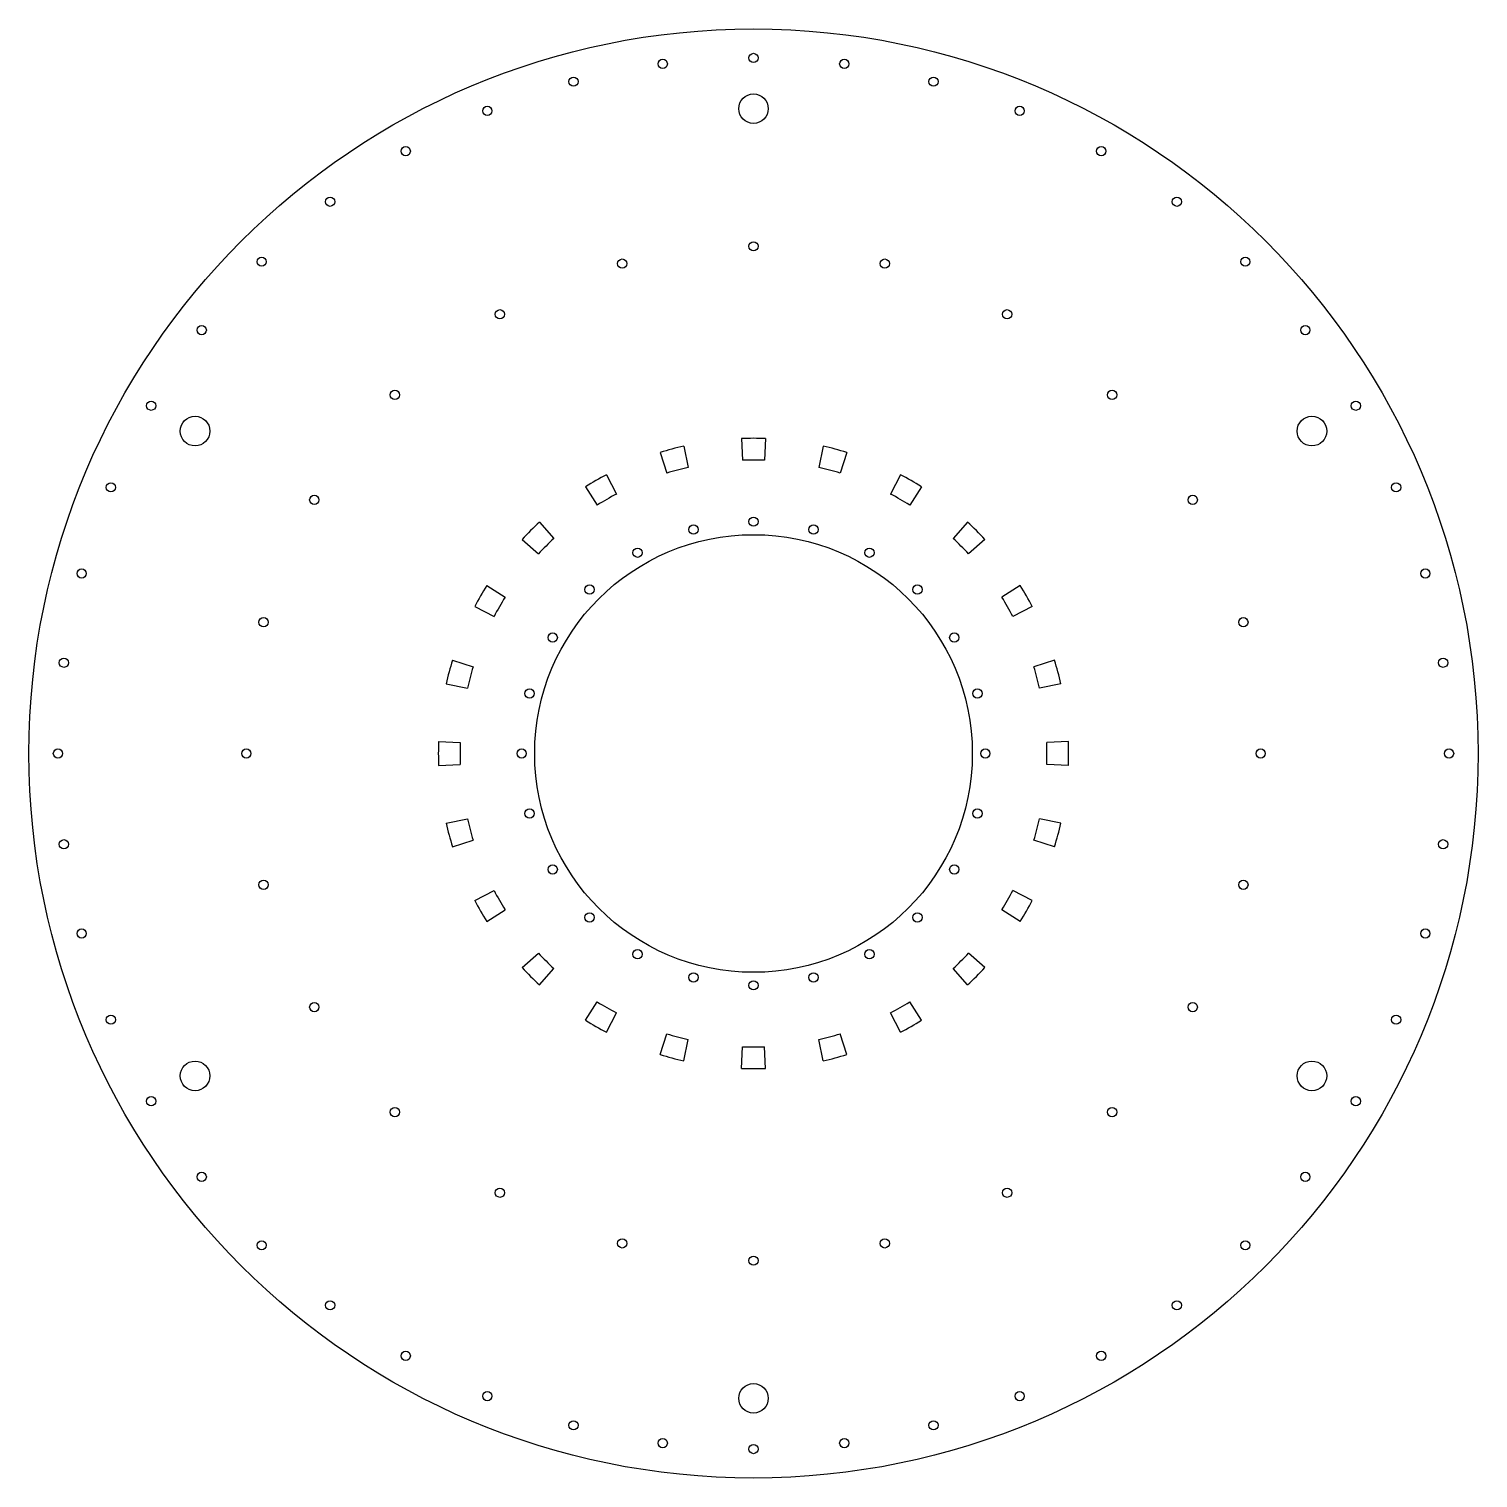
# Model space of a CAD drawing. Header units: millimetres. Extents: x 29 to 529, y 31 to 531.
import ezdxf

# ---------------------------------------------------------------- set-up
doc = ezdxf.new("R2010")
doc.units = ezdxf.units.MM

msp = doc.modelspace()

# ---------------------------------------------------------------- linework, layer by layer
at = {"color": 7, "linetype": 'Continuous', "lineweight": 25}
for p, q in [((275.1, 390.11), (275.48, 382.62)), ((283.48, 390.11), (283.11, 382.62)), ((247.12, 385.32), (249.42, 378.18)), ((255.21, 387.49), (256.79, 380.16)), ((303.37, 387.49), (301.79, 380.16)), ((311.46, 385.32), (309.16, 378.18)), ((228.58, 377.64), (232.01, 370.97)), ((330, 377.64), (326.58, 370.97)), ((221.33, 373.45), (225.4, 367.15)), ((337.25, 373.45), (333.18, 367.15)), ((205.41, 361.24), (210.44, 355.68)), ((353.17, 361.24), (348.14, 355.68)), ((199.49, 355.32), (205.05, 350.28)), ((359.09, 355.32), (353.53, 350.28)), ((187.28, 339.4), (193.58, 335.33)), ((371.31, 339.4), (365.01, 335.33)), ((183.09, 332.14), (189.76, 328.72)), ((375.5, 332.14), (368.82, 328.72)), ((175.41, 313.61), (182.55, 311.31)), ((383.17, 313.61), (376.04, 311.31)), ((173.24, 305.52), (180.57, 303.94)), ((385.34, 305.52), (378.01, 303.94)), ((170.62, 285.63), (178.11, 285.25)), ((387.96, 285.63), (380.47, 285.25)), ((170.62, 277.25), (178.11, 277.62)), ((387.96, 277.25), (380.47, 277.62)), ((173.24, 257.36), (180.57, 258.93)), ((385.34, 257.36), (378.01, 258.93)), ((175.41, 249.27), (182.55, 251.57)), ((383.17, 249.27), (376.04, 251.57)), ((183.09, 230.73), (189.76, 234.15)), ((375.5, 230.73), (368.82, 234.15)), ((187.28, 223.48), (193.58, 227.55)), ((371.31, 223.48), (365.01, 227.55)), ((199.49, 207.56), (205.05, 212.59)), ((359.09, 207.56), (353.53, 212.59)), ((205.41, 201.64), (210.44, 207.2)), ((353.17, 201.64), (348.14, 207.2)), ((221.33, 189.42), (225.4, 195.72)), ((337.25, 189.42), (333.18, 195.72)), ((228.58, 185.23), (232.01, 191.91)), ((330, 185.23), (326.58, 191.91)), ((247.12, 177.56), (249.42, 184.69)), ((255.21, 175.39), (256.79, 182.72)), ((275.1, 172.77), (275.48, 180.26)), ((283.48, 172.77), (283.11, 180.26)), ((303.37, 175.39), (301.79, 182.72)), ((311.46, 177.56), (309.16, 184.69))]:
    msp.add_line(p, q, dxfattribs=at)
for centre, radius in [((279.29, 281.44), 250), ((247.97, 519.38), 1.6), ((279.29, 521.44), 1.6), ((310.62, 519.38), 1.6), ((217.18, 513.26), 1.6), ((341.41, 513.26), 1.6), ((279.29, 503.94), 5.1), ((187.45, 503.17), 1.6), ((371.14, 503.17), 1.6), ((159.29, 489.28), 1.6), ((399.29, 489.28), 1.6), ((133.19, 471.84), 1.6), ((425.39, 471.84), 1.6), ((279.29, 456.44), 1.6), ((109.59, 451.14), 1.6), ((234, 450.47), 1.6), ((324.59, 450.47), 1.6), ((449, 451.14), 1.6), ((191.79, 432.99), 1.6), ((366.79, 432.99), 1.6), ((88.89, 427.54), 1.6), ((469.7, 427.54), 1.6), ((155.55, 405.18), 1.6), ((403.04, 405.18), 1.6), ((71.45, 401.44), 1.6), ((487.14, 401.44), 1.6), ((86.6, 392.69), 5.1), ((471.98, 392.69), 5.1), ((57.56, 373.28), 1.6), ((127.74, 368.94), 1.6), ((430.85, 368.94), 1.6), ((501.02, 373.28), 1.6), ((258.59, 358.71), 1.6), ((279.29, 361.44), 1.6), ((300, 358.71), 1.6), ((279.29, 281.44), 75.5), ((239.29, 350.72), 1.6), ((319.29, 350.72), 1.6), ((47.47, 343.55), 1.6), ((511.11, 343.55), 1.6), ((222.72, 338.01), 1.6), ((335.86, 338.01), 1.6), ((110.25, 326.73), 1.6), ((448.33, 326.73), 1.6), ((210.01, 321.44), 1.6), ((348.57, 321.44), 1.6), ((41.35, 312.76), 1.6), ((517.24, 312.76), 1.6), ((202.02, 302.14), 1.6), ((356.57, 302.14), 1.6), ((39.29, 281.44), 1.6), ((104.29, 281.44), 1.6), ((199.29, 281.44), 1.6), ((359.29, 281.44), 1.6), ((454.29, 281.44), 1.6), ((519.29, 281.44), 1.6), ((202.02, 260.73), 1.6), ((356.57, 260.73), 1.6), ((41.35, 250.11), 1.6), ((517.24, 250.11), 1.6), ((210.01, 241.44), 1.6), ((348.57, 241.44), 1.6), ((110.25, 236.14), 1.6), ((448.33, 236.14), 1.6), ((222.72, 224.87), 1.6), ((335.86, 224.87), 1.6), ((47.47, 219.32), 1.6), ((511.11, 219.32), 1.6), ((239.29, 212.16), 1.6), ((319.29, 212.16), 1.6), ((258.59, 204.16), 1.6), ((300, 204.16), 1.6), ((279.29, 201.44), 1.6), ((127.74, 193.94), 1.6), ((430.85, 193.94), 1.6), ((57.56, 189.59), 1.6), ((501.02, 189.59), 1.6), ((86.6, 170.19), 5.1), ((471.98, 170.19), 5.1), ((71.45, 161.44), 1.6), ((487.14, 161.44), 1.6), ((155.55, 157.69), 1.6), ((403.04, 157.69), 1.6), ((88.89, 135.33), 1.6), ((469.7, 135.33), 1.6), ((191.79, 129.88), 1.6), ((366.79, 129.88), 1.6), ((109.59, 111.73), 1.6), ((234, 112.4), 1.6), ((324.59, 112.4), 1.6), ((449, 111.73), 1.6), ((279.29, 106.44), 1.6), ((133.19, 91.03), 1.6), ((425.39, 91.03), 1.6), ((159.29, 73.59), 1.6), ((399.29, 73.59), 1.6), ((187.45, 59.71), 1.6), ((279.29, 58.94), 5.1), ((371.14, 59.71), 1.6), ((217.18, 49.62), 1.6), ((341.41, 49.62), 1.6), ((247.97, 43.49), 1.6), ((310.62, 43.49), 1.6), ((279.29, 41.44), 1.6)]:
    msp.add_circle(centre, radius, dxfattribs=at)
for radius, start, end in [(108.75, 87.7926, 92.2074), (108.75, 102.7926, 107.2074), (108.75, 72.7926, 77.2074), (101.25, 102.8414, 107.1586), (101.25, 87.8414, 92.1586), (101.25, 72.8414, 77.1586), (108.75, 117.7926, 122.2074), (108.75, 57.7926, 62.2074), (101.25, 117.8414, 122.1586), (101.25, 57.8414, 62.1586), (108.75, 132.7926, 137.2074), (108.75, 42.7926, 47.2074), (101.25, 132.8414, 137.1586), (101.25, 42.8414, 47.1586), (108.75, 147.7926, 152.2074), (101.25, 147.8414, 152.1586), (101.25, 27.8414, 32.1586), (108.75, 27.7926, 32.2074), (108.75, 162.7926, 167.2074), (101.25, 162.8414, 167.1586), (101.25, 12.8414, 17.1586), (108.75, 12.7926, 17.2074), (108.75, 177.7926, 182.2074), (101.25, 177.8414, 182.1586), (101.25, 357.8414, 2.1586), (108.75, 357.7926, 2.2074), (108.75, 192.7926, 197.2074), (101.25, 192.8414, 197.1586), (101.25, 342.8414, 347.1586), (108.75, 342.7926, 347.2074), (108.75, 207.7926, 212.2074), (101.25, 207.8414, 212.1586), (101.25, 327.8414, 332.1586), (108.75, 327.7926, 332.2074), (101.25, 222.8414, 227.1586), (101.25, 312.8414, 317.1586), (108.75, 222.7926, 227.2074), (108.75, 312.7926, 317.2074), (101.25, 237.8414, 242.1586), (101.25, 297.8414, 302.1586), (108.75, 237.7926, 242.2074), (108.75, 297.7926, 302.2074), (101.25, 252.8414, 257.1586), (101.25, 267.8414, 272.1586), (101.25, 282.8414, 287.1586), (108.75, 252.7926, 257.2074), (108.75, 282.7926, 287.2074), (108.75, 267.7926, 272.2074)]:
    msp.add_arc((279.29, 281.44), radius, start, end, dxfattribs=at)

doc.saveas('drawing.dxf')
